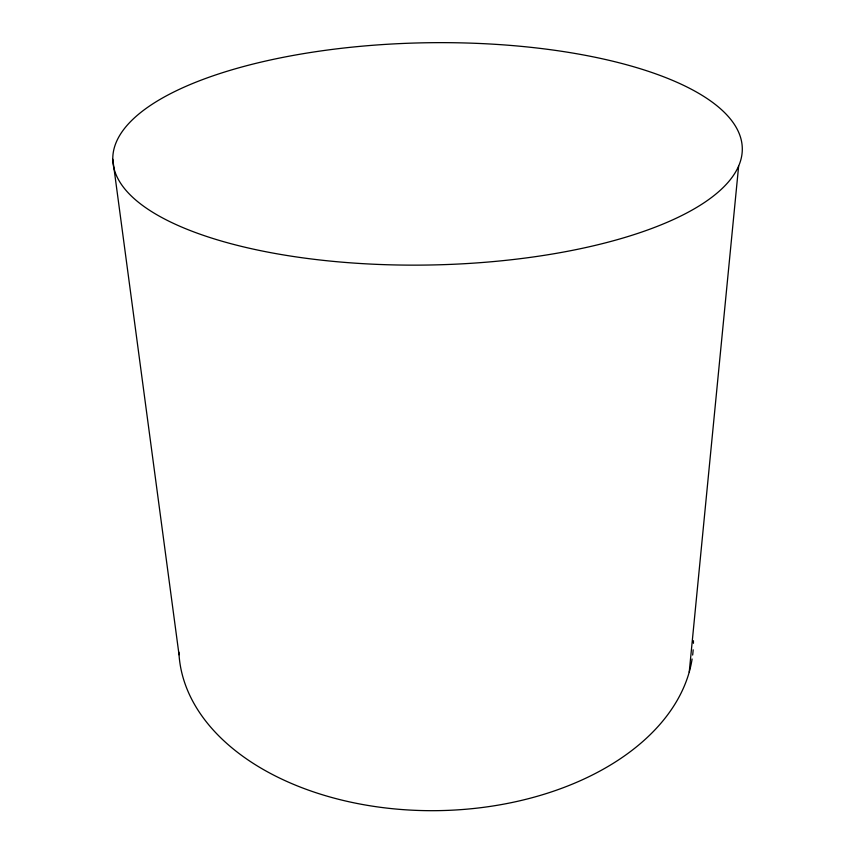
<?xml version="1.0" encoding="UTF-8"?>
<svg xmlns="http://www.w3.org/2000/svg" width="853" height="853" viewBox="0 0 853 853"><rect width="100%" height="100%" fill="white"/><g stroke="black" fill="none" stroke-linecap="round" stroke-linejoin="round"><path stroke-width="1.28" d="M689.235 672.068L738.645 166.026A314.81 111.135 -1 0 0 313.403 52.054A314.81 111.135 -1 0 0 230.555 243.595A314.81 111.135 -1 0 0 738.645 166.026M112.777 159.276L179.034 654.763M693.414 640.699A257.339 165.791 -1 0 1 693.425 643.29M693.158 649.815A257.339 165.791 -1 0 1 692.657 655.061M692.103 659.006A257.339 165.791 -1 0 1 426.681 810.649A257.339 165.791 -1 0 1 178.885 652.129"/></g></svg>
